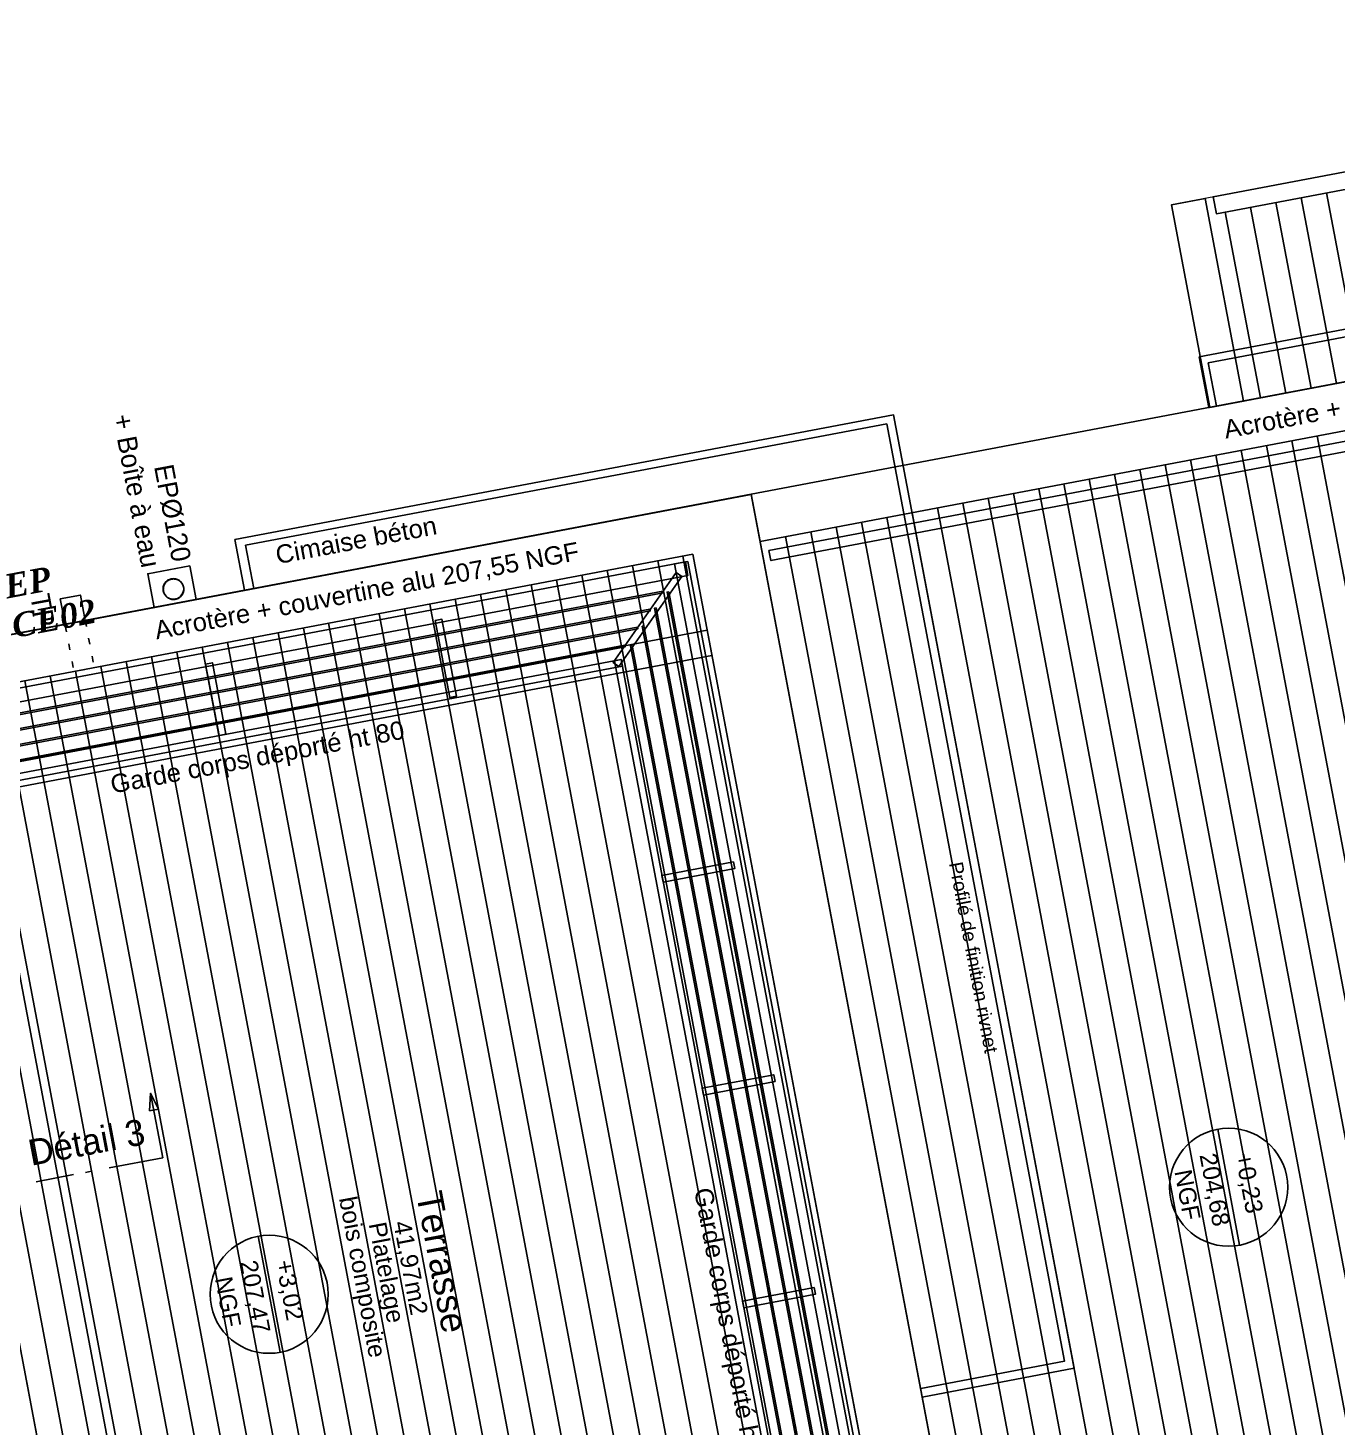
# Model space of a CAD drawing. Header units: centimetres. Extents: x 209280 to 319866, y -365283 to -277503.
# Drawn here: x 253490 to 261113, y -325713 to -317568 of the extents above; entities that cross this region are included whole.
import ezdxf

# ---------------------------------------------------------------- set-up
doc = ezdxf.new("R2010")
doc.units = ezdxf.units.CM
doc.linetypes.add('Style de ligne -5', pattern=[0.20828, 0.069425, -0.138855])
doc.linetypes.add('Style de ligne -6', pattern=[1.04164, 0.625, -0.20828, 0.06943, -0.13893])
doc.layers.get('0').update_dxf_attribs({"color": 252})
doc.layers.add('0-PROJET-TEXTE', color=7, linetype='Continuous', lineweight=5)
doc.layers.add('3-BAT C-Niveau 1', color=252, linetype='Continuous')
doc.layers.add('prlm-EAU-EPEXT', color=145, linetype='Continuous')
doc.layers.add('prlm-ZEROPLOT', color=254, linetype='Continuous', plot=False)
doc.styles.add('Arial', font='arial.ttf')
doc.styles.add('Futura Std Book', font='')
doc.styles.add('Geneva', font='arial.ttf')
doc.styles.add('Helvetica', font='arial.ttf')
doc.styles.add('prlm-eau-ep', font='timesbi.ttf', dxfattribs={"height": 18})
doc.styles.get('Futura Std Book').set_extended_font_data('Futura Std Book')

# ---------------------------------------------------------------- blocks, each defined once
blk = doc.blocks.new('Groupe-36-1')
at = {"linetype": 'Continuous'}
for p, q in [((16804.85, -45539.93), (17083.72, -47012.47)), ((16819.59, -45537.14), (17098.46, -47009.68)), ((16834.33, -45534.35), (17113.2, -47006.88)), ((16760.64, -45548.3), (17039.51, -47020.84)), ((16775.38, -45545.51), (17054.24, -47018.05)), ((16790.11, -45542.72), (17068.98, -47015.26)), ((16716.42, -45556.68), (16995.29, -47029.21)), ((16731.16, -45553.89), (17010.03, -47026.42)), ((16745.9, -45551.1), (17024.77, -47023.63)), ((16672.21, -45565.05), (16951.08, -47037.59)), ((16686.95, -45562.26), (16965.81, -47034.8)), ((16701.69, -45559.47), (16980.55, -47032)), ((16642.73, -45570.63), (16921.6, -47043.17)), ((16657.47, -45567.84), (16936.34, -47040.38)), ((16598.52, -45579.01), (16877.39, -47051.54)), ((16613.26, -45576.22), (16892.12, -47048.75)), ((16628, -45573.42), (16906.86, -47045.96)), ((16554.31, -45587.38), (16833.17, -47059.91)), ((16569.04, -45584.59), (16847.91, -47057.12)), ((16583.78, -45581.8), (16862.65, -47054.33)), ((16510.09, -45595.75), (16788.96, -47068.29)), ((16524.83, -45592.96), (16803.7, -47065.5)), ((16539.57, -45590.17), (16818.43, -47062.71)), ((16465.88, -45604.13), (16744.74, -47076.66)), ((16480.62, -45601.33), (16759.48, -47073.87)), ((16495.35, -45598.54), (16774.22, -47071.08)), ((16421.66, -45612.5), (16700.53, -47085.03)), ((16436.4, -45609.71), (16715.27, -47082.24)), ((16451.14, -45606.92), (16730.01, -47079.45)), ((16377.45, -45620.87), (16656.32, -47093.41)), ((16392.19, -45618.08), (16671.05, -47090.62)), ((16406.93, -45615.29), (16685.79, -47087.83))]:
    blk.add_line(p, q, dxfattribs=at)
blk = doc.blocks.new('Groupe-240-1')
at = {"linetype": 'Continuous'}
for p, q in [((17747.2, -45987.88), (17607, -45247.54)), ((17761.94, -45985.09), (17621.74, -45244.74)), ((17776.68, -45982.29), (17636.47, -45241.95)), ((17717.73, -45993.46), (17577.52, -45253.12)), ((17732.46, -45990.67), (17592.26, -45250.33)), ((17673.51, -46001.83), (17533.31, -45261.49)), ((17688.25, -45999.04), (17548.05, -45258.7)), ((17702.99, -45996.25), (17562.78, -45255.91)), ((17629.3, -46010.2), (17489.09, -45269.86)), ((17644.04, -46007.41), (17503.83, -45267.07)), ((17658.77, -46004.62), (17518.57, -45264.28)), ((17465.35, -45386.35), (17444.88, -45278.24)), ((17480.09, -45383.56), (17459.62, -45275.45)), ((17614.56, -46013), (17474.36, -45272.65)), ((17421.14, -45394.72), (17400.67, -45286.61)), ((17435.88, -45391.93), (17415.4, -45283.82)), ((17450.62, -45389.14), (17430.14, -45281.03)), ((17376.93, -45403.1), (17356.45, -45294.98)), ((17391.66, -45400.3), (17371.19, -45292.19)), ((17406.4, -45397.51), (17385.93, -45289.4)), ((17332.71, -45411.47), (17312.24, -45303.36)), ((17347.45, -45408.68), (17326.98, -45300.57)), ((17362.19, -45405.89), (17341.71, -45297.77)), ((17288.5, -45419.84), (17268.02, -45311.73)), ((17303.24, -45417.05), (17282.76, -45308.94)), ((17317.97, -45414.26), (17297.5, -45306.15)), ((17244.28, -45428.21), (17223.81, -45320.1)), ((17259.02, -45425.42), (17238.55, -45317.31)), ((17273.76, -45422.63), (17253.29, -45314.52)), ((17200.07, -45436.59), (17179.59, -45328.48)), ((17214.81, -45433.8), (17194.33, -45325.69)), ((17229.54, -45431.01), (17209.07, -45322.89)), ((17170.59, -45442.17), (17150.12, -45334.06)), ((17185.33, -45439.38), (17164.86, -45331.27))]:
    blk.add_line(p, q, dxfattribs=at)
at = {"linetype": 'Continuous', "lineweight": 18, "flags": 128}
blk.add_lwpolyline([(17608.35, -46024.35), (17806.49, -45986.83), (17662.57, -45226.87), (17118.79, -45329.85), (17141.12, -45447.75), (17486.76, -45382.3)], close=True, dxfattribs=at)
at = {"linetype": 'Continuous', "flags": 128}
for points in [[(17143.09, -45325.21), (17652.73, -45228.7), (17654.6, -45238.52), (17144.95, -45335.04)], [(17796.66, -45988.69), (17652.73, -45228.7), (17662.56, -45226.84), (17806.49, -45986.83)], [(17138.31, -45326.12), (17160.64, -45444.05), (17141.12, -45447.75), (17118.78, -45329.82)], [(17606.49, -46014.52), (17794.8, -45978.86), (17796.66, -45988.69), (17608.35, -46024.35)]]:
    blk.add_lwpolyline(points, close=True, dxfattribs=at)
blk = doc.blocks.new('Groupe-241-1')
at = {"linetype": 'Continuous'}
for p, q in [((17188.82, -45467.17), (17343.93, -46286.25)), ((17203.55, -45464.38), (17358.67, -46283.46)), ((17144.6, -45475.54), (17299.72, -46294.63)), ((17159.34, -45472.75), (17314.46, -46291.84)), ((17174.08, -45469.96), (17329.19, -46289.04)), ((17115.13, -45481.12), (17270.24, -46300.21)), ((17129.86, -45478.33), (17284.98, -46297.42)), ((17070.91, -45489.5), (17226.03, -46308.58)), ((17085.65, -45486.71), (17240.77, -46305.79)), ((17100.39, -45483.92), (17255.5, -46303)), ((17026.7, -45497.87), (17181.81, -46316.95)), ((17041.44, -45495.08), (17196.55, -46314.16)), ((17056.17, -45492.29), (17211.29, -46311.37)), ((16982.48, -45506.24), (17137.6, -46325.33)), ((16997.22, -45503.45), (17152.34, -46322.54)), ((17011.96, -45500.66), (17167.08, -46319.75)), ((16938.27, -45514.62), (17093.39, -46333.7)), ((16953.01, -45511.83), (17108.12, -46330.91)), ((16967.75, -45509.04), (17122.86, -46328.12)), ((16894.06, -45522.99), (17049.17, -46342.07)), ((16908.79, -45520.2), (17063.91, -46339.28)), ((16923.53, -45517.41), (17078.65, -46336.49))]:
    blk.add_line(p, q, dxfattribs=at)
at = {"linetype": 'Continuous', "flags": 128}
blk.add_lwpolyline([(17134.98, -45418.33), (17569.57, -45336.03), (17674.7, -45891.17), (17586.3, -45907.91), (17486.76, -45382.29), (17140.57, -45447.86), (17134.98, -45418.33)], dxfattribs=at)
for points in [[(16874.12, -45498.32), (17486.76, -45382.29), (17776.09, -46910.06), (17163.93, -47025.99), (17158.68, -46998.27), (17743.33, -46887.55), (17464.46, -45415.02), (16879.33, -45525.83)], [(16874.12, -45498.32), (17486.76, -45382.29), (17776.09, -46910.06), (17163.93, -47025.99), (17158.68, -46998.27), (17743.33, -46887.55), (17464.46, -45415.02), (16879.33, -45525.83)], [(16874.12, -45498.32), (17486.76, -45382.29), (17776.09, -46910.06), (17163.93, -47025.99), (17158.68, -46998.27), (17743.33, -46887.55), (17464.46, -45415.02), (16879.33, -45525.83)], [(16884.37, -45530.99), (17453.79, -45423.15), (17454.9, -45429.05), (16885.49, -45536.88)], [(16884.37, -45530.99), (17453.79, -45423.15), (17454.9, -45429.05), (16885.49, -45536.88)], [(16884.37, -45530.99), (17453.79, -45423.15), (17454.9, -45429.05), (16885.49, -45536.88)]]:
    blk.add_lwpolyline(points, close=True, dxfattribs=at)
blk.add_blockref('Groupe-240-1', (0, 0))
blk = doc.blocks.new('Groupe-243-1')
at = {"linetype": 'Continuous', "flags": 128}
for points in [[(16294.84, -45640.1), (16835.7, -45537.67), (16837.19, -45545.53), (16296.33, -45647.96)], [(16837.23, -45537.38), (17114.8, -47003.03), (17106.94, -47004.52), (16829.37, -45538.87)], [(16830.42, -45543.81), (16833.7, -45546.1), (16797.03, -45598.63), (16793.75, -45596.34)], [(16297.53, -45654.11), (16822.6, -45554.67), (16822.78, -45555.65), (16297.72, -45655.09)], [(16826.01, -45555.04), (17098.11, -46991.82), (17097.13, -46992), (16825.03, -45555.23)], [(16299.2, -45662.89), (16815.06, -45565.19), (16815.24, -45566.18), (16299.38, -45663.87)], [(16818.71, -45564.5), (17087.67, -46984.7), (17086.68, -46984.88), (16817.73, -45564.69)], [(16689.99, -45571.86), (16693.93, -45571.12), (16702.41, -45615.94), (16698.48, -45616.69)], [(16300.86, -45671.67), (16807.84, -45575.66), (16808.03, -45576.64), (16301.04, -45672.65)], [(16811.59, -45574.95), (17077.22, -46977.58), (17076.24, -46977.77), (16810.61, -45575.13)], [(16302.52, -45680.45), (16800.42, -45586.16), (16800.61, -45587.14), (16302.71, -45681.43)], [(16804.66, -45586.37), (17066.78, -46970.46), (17065.8, -46970.65), (16803.68, -45586.56)], [(16303.97, -45688.09), (16798.28, -45594.48), (16799.02, -45598.39), (16304.71, -45692)], [(16556.37, -45597.17), (16560.3, -45596.42), (16568.18, -45638.05), (16564.25, -45638.8)], [(16798.28, -45594.48), (17057.66, -46964.1), (17053.75, -46964.84), (16794.37, -45595.22)], [(16822.84, -45724.15), (16822.1, -45720.22), (16863.73, -45712.34), (16864.47, -45716.27)], [(16846.31, -45848.07), (16845.56, -45844.14), (16887.19, -45836.25), (16887.94, -45840.18)], [(16869.77, -45971.98), (16869.03, -45968.05), (16910.66, -45960.17), (16911.4, -45964.1)]]:
    blk.add_lwpolyline(points, close=True, dxfattribs=at)
blk = doc.blocks.new('Groupe-279-1')
at = {"linetype": 'Continuous'}
blk.add_open_spline([(16541.67, -45558.09), (16542.87, -45557.03), (16543.88, -45553.99), (16543.24, -45550.85), (16541.12, -45548.45), (16538.08, -45547.44), (16534.94, -45548.08), (16532.54, -45550.21), (16531.53, -45553.24), (16532.17, -45556.38), (16534.29, -45558.78), (16537.33, -45559.8), (16540.47, -45559.15), (16541.67, -45558.09)], degree=2, dxfattribs=at)
blk = doc.blocks.new('Groupe-280-1')
at = {"linetype": 'Continuous', "flags": 128}
blk.add_lwpolyline([(16547.19, -45539.9), (16550.91, -45559.53), (16526.34, -45564.18), (16522.63, -45544.56)], close=True, dxfattribs=at)
blk.add_blockref('Groupe-279-1', (0, 0))
at = {"insert": (16548.07, -45536.27), "char_height": 11.3275, "attachment_point": 3, "rotation": 280.72359, "line_spacing_factor": 0.962448, "style": 'Futura Std Book'}
blk.add_mtext('EPØ120\\P+ Boîte à eau', dxfattribs=at)
blk = doc.blocks.new('Groupe-281-1')
at = {"insert": (16465.29, -45555.39), "char_height": 11.327, "attachment_point": 1, "rotation": 280.43908, "line_spacing_factor": 0.962448, "style": 'Futura Std Book'}
blk.add_mtext('TP', dxfattribs=at)
blk = doc.blocks.new('Groupe-282-1')
at = {"linetype": 'Continuous', "flags": 128}
blk.add_lwpolyline([(16474.48, -45574), (16471.69, -45559.26), (16483.48, -45557.03), (16486.27, -45571.77)], close=True, dxfattribs=at)
at = {"linetype": 'Style de ligne -5', "ltscale": 50.8, "flags": 128}
blk.add_lwpolyline([(16486.27, -45571.77), (16491.48, -45599.28), (16479.68, -45601.51), (16474.47, -45574)], close=True, dxfattribs=at)
blk.add_blockref('Groupe-281-1', (0, 0))
blk = doc.blocks.new('Groupe-320-1')
at = {"linetype": 'Continuous'}
blk.add_line((17158.46, -45935.51), (17145.67, -45867.98), dxfattribs=at)
blk.add_circle((17152.07, -45901.75), 34.37, dxfattribs=at)
at = {"insert": (17148.95, -45902.23), "char_height": 10.069, "width": 91.6838, "attachment_point": 2, "rotation": 280.72359, "line_spacing_factor": 0.962448, "style": 'Arial'}
blk.add_mtext('204,68\\PNGF', dxfattribs=at)
at = {"insert": (17165.7, -45880.89), "char_height": 10.069, "attachment_point": 1, "rotation": 280.72359, "line_spacing_factor": 0.962448, "style": 'Arial'}
blk.add_mtext('+0,23', dxfattribs=at)
blk = doc.blocks.new('Groupe-322-1')
at = {"linetype": 'Continuous'}
blk.add_line((16599.76, -45997.86), (16586.97, -45930.33), dxfattribs=at)
blk.add_circle((16593.37, -45964.1), 34.37, dxfattribs=at)
at = {"insert": (16590.25, -45964.58), "char_height": 10.069, "width": 91.6838, "attachment_point": 2, "rotation": 280.72359, "line_spacing_factor": 0.962448, "style": 'Arial'}
blk.add_mtext('207,47\\PNGF', dxfattribs=at)
at = {"insert": (16606.99, -45943.24), "char_height": 10.069, "attachment_point": 1, "rotation": 280.72359, "line_spacing_factor": 0.962448, "style": 'Arial'}
blk.add_mtext('+3,02', dxfattribs=at)
blk = doc.blocks.new('Groupe-337-1')
at = {"linetype": 'Continuous'}
blk.add_line((16531.45, -45884.56), (16524.35, -45847.05), dxfattribs=at)
at = {"linetype": 'Style de ligne -6', "lineweight": 25, "ltscale": 50.8}
blk.add_line((16531.45, -45884.56), (16457.77, -45898.53), dxfattribs=at)
at = {"linetype": 'Continuous', "flags": 128}
blk.add_lwpolyline([(16523.63, -45857.38), (16524.35, -45847.05), (16528.89, -45856.36)], close=True, dxfattribs=at)
at = {"insert": (16451.94, -45874.48), "char_height": 15.103, "attachment_point": 1, "rotation": 10.72802, "line_spacing_factor": 0.962448, "style": 'Futura Std Book'}
blk.add_mtext('Détail 3', dxfattribs=at)
blk = doc.blocks.new('xi.epext')
at = {"layer": 'prlm-EAU-EPEXT', "color": 0, "linetype": 'ByBlock', "lineweight": -2}
blk.add_circle((0, 0), 5, dxfattribs=at)

msp = doc.modelspace()

# ---------------------------------------------------------------- linework, layer by layer
at = {"layer": '0-PROJET-TEXTE', "lineweight": 25}
for p, q in [((253075.881, -321153.59), (254661.535, -329526.519)), ((253483.42, -325454.476), (253555.513, -325835.16))]:
    msp.add_line(p, q, dxfattribs=at)
at = {"layer": '3-BAT C-Niveau 1', "linetype": 'Continuous'}
for p, q in [((257444.593, -321074.114), (251934.871, -322117.536)), ((257472.504, -321221.494), (251962.782, -322264.917))]:
    msp.add_line(p, q, dxfattribs=at)
at = {"layer": '3-BAT C-Niveau 1', "linetype": 'Continuous', "flags": 128}
for points in [[(264810.575, -324329.247), (265646.987, -324170.845), (264612.246, -318713.069), (260362.354, -319517.907), (260410.01, -319769.553)], [(258688.951, -325488.551), (259525.364, -325330.149), (258490.622, -319872.373), (254756.984, -320579.444), (254804.641, -320831.089)]]:
    msp.add_lwpolyline(points, dxfattribs=at)
for points in [[(254750.415, -320841.358), (254694.957, -320546.529), (258530.72, -319820.118), (259581.937, -325370.994), (258697.259, -325538.533), (257702.086, -320282.375)], [(251798.988, -321400.295), (257701.842, -320282.422), (260594.77, -335557.984), (254691.904, -336675.859), (254639.805, -336400.749), (260149.526, -335357.326), (257360.861, -320631.972), (251851.088, -321675.405)], [(257360.861, -320631.972), (258753.542, -327985.93), (253243.82, -329029.352), (251851.139, -321675.395)]]:
    msp.add_lwpolyline(points, close=True, dxfattribs=at)
at = {"layer": 'prlm-ZEROPLOT'}
msp.add_lwpolyline([(251799.049, -321400.62), (257701.964, -320282.734), (260594.832, -335558.309), (254691.916, -336676.195)], close=True, dxfattribs=at)

# ---------------------------------------------------------------- block references
at = {"layer": '3-BAT C-Niveau 1', "xscale": 10, "yscale": 10, "zscale": 10}
for name in ['Groupe-241-1', 'Groupe-280-1', 'Groupe-243-1', 'Groupe-36-1', 'Groupe-282-1', 'Groupe-337-1', 'Groupe-320-1', 'Groupe-322-1']:
    msp.add_blockref(name, (88960.928, 134700.79), dxfattribs=at)
at = {"layer": 'prlm-EAU-EPEXT', "xscale": 11.99999999999999, "yscale": 11.99999999999999, "zscale": 11.99999999999999, "rotation": 10.72360141139323}
msp.add_blockref('xi.epext', (254336.67, -320833.039), dxfattribs=at)

# ---------------------------------------------------------------- texts
at = {"layer": '3-BAT C-Niveau 1', "attachment_point": 2, "line_spacing_factor": 1.060906, "style": 'Geneva'}
for s, insert, char_height, width, rotation in [('Acrotère + couvertine alu 204,76 NGF ', (261678.635, -319621.617), 106.57035, 4130.67794, 10.6537377), ('Cimaise béton', (255390.934, -320496.862), 106.57035, 1080.41448, 10.6537377), ('Acrotère + couvertine alu 207,55 NGF ', (255452.586, -320790.884), 106.57035, 3240.00373, 10.6537377), ('Garde corps déporté ht 80', (254815.589, -321759.864), 106.57035, 1970.11691, 10.6537377), ('Profilé de finition rivnet ', (259036.192, -322971.026), 79.92622, 1935.29155, 280.6537377), ('Garde corps déporté ht 80', (257633.705, -325165.109), 106.57035, 1970.11691, 280.6537377)]:
    msp.add_mtext(s, dxfattribs=dict(at, insert=insert, char_height=char_height, width=width, rotation=rotation))
at = {"layer": '3-BAT C-Niveau 1', "insert": (255975.921, -324737.706), "char_height": 151.30859, "attachment_point": 2, "rotation": 280.7235947, "line_spacing_factor": 0.834288, "style": 'Helvetica'}
msp.add_mtext('Terrasse\\P{\\H0.6752x;41,97m2}\\P{\\H0.6752x;Platelage \\Pbois composite}\\P', dxfattribs=at)
at = {"layer": 'prlm-EAU-EPEXT', "insert": (253341.662, -320752.395), "char_height": 140, "attachment_point": 1, "rotation": 10.7236014, "style": 'prlm-eau-ep'}
msp.add_mtext_dynamic_manual_height_columns('EP CE02', width=91.58378, gutter_width=75, heights=[0], dxfattribs=at)

doc.saveas('drawing.dxf')
